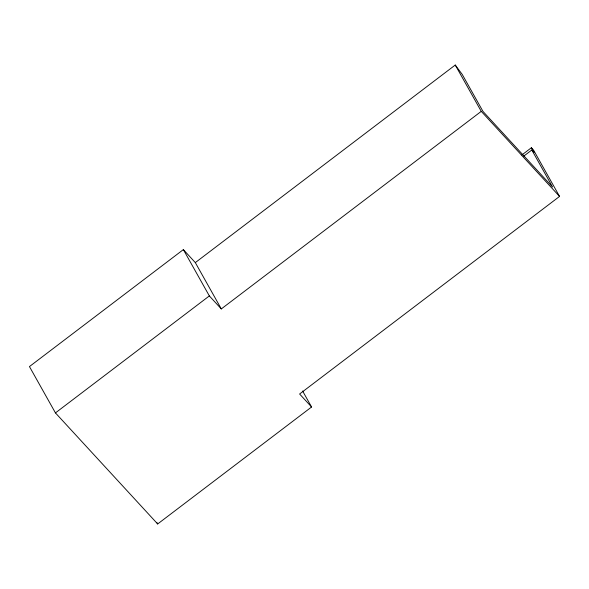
<?xml version="1.0" encoding="UTF-8"?>
<svg xmlns="http://www.w3.org/2000/svg" width="589" height="589" viewBox="0 0 589 589"><rect width="100%" height="100%" fill="white"/><g stroke="black" fill="none" stroke-linecap="round" stroke-linejoin="round"><path stroke-width="0.88" d="M195.32 262.606L455.253 65.033L481.25 111.358L221.309 308.923L195.32 262.606L183.356 249.603L29.45 366.579L55.447 412.904L157.668 523.967L311.574 406.992L302.606 391.015M55.447 412.904L209.345 295.928L183.356 249.603M521.876 154.966L531.381 147.743L533.553 150.107L559.55 196.424L299.61 393.997L311.574 406.992M523.754 156.129L531.808 150.011L533.98 152.374L531.381 147.743M455.253 65.033L462.203 74.391L483.002 111.446L552.6 187.066L531.808 150.011M481.25 111.358L559.55 196.424M209.345 295.928L221.309 308.923M156.77 522.369L157.668 523.967"/></g></svg>
